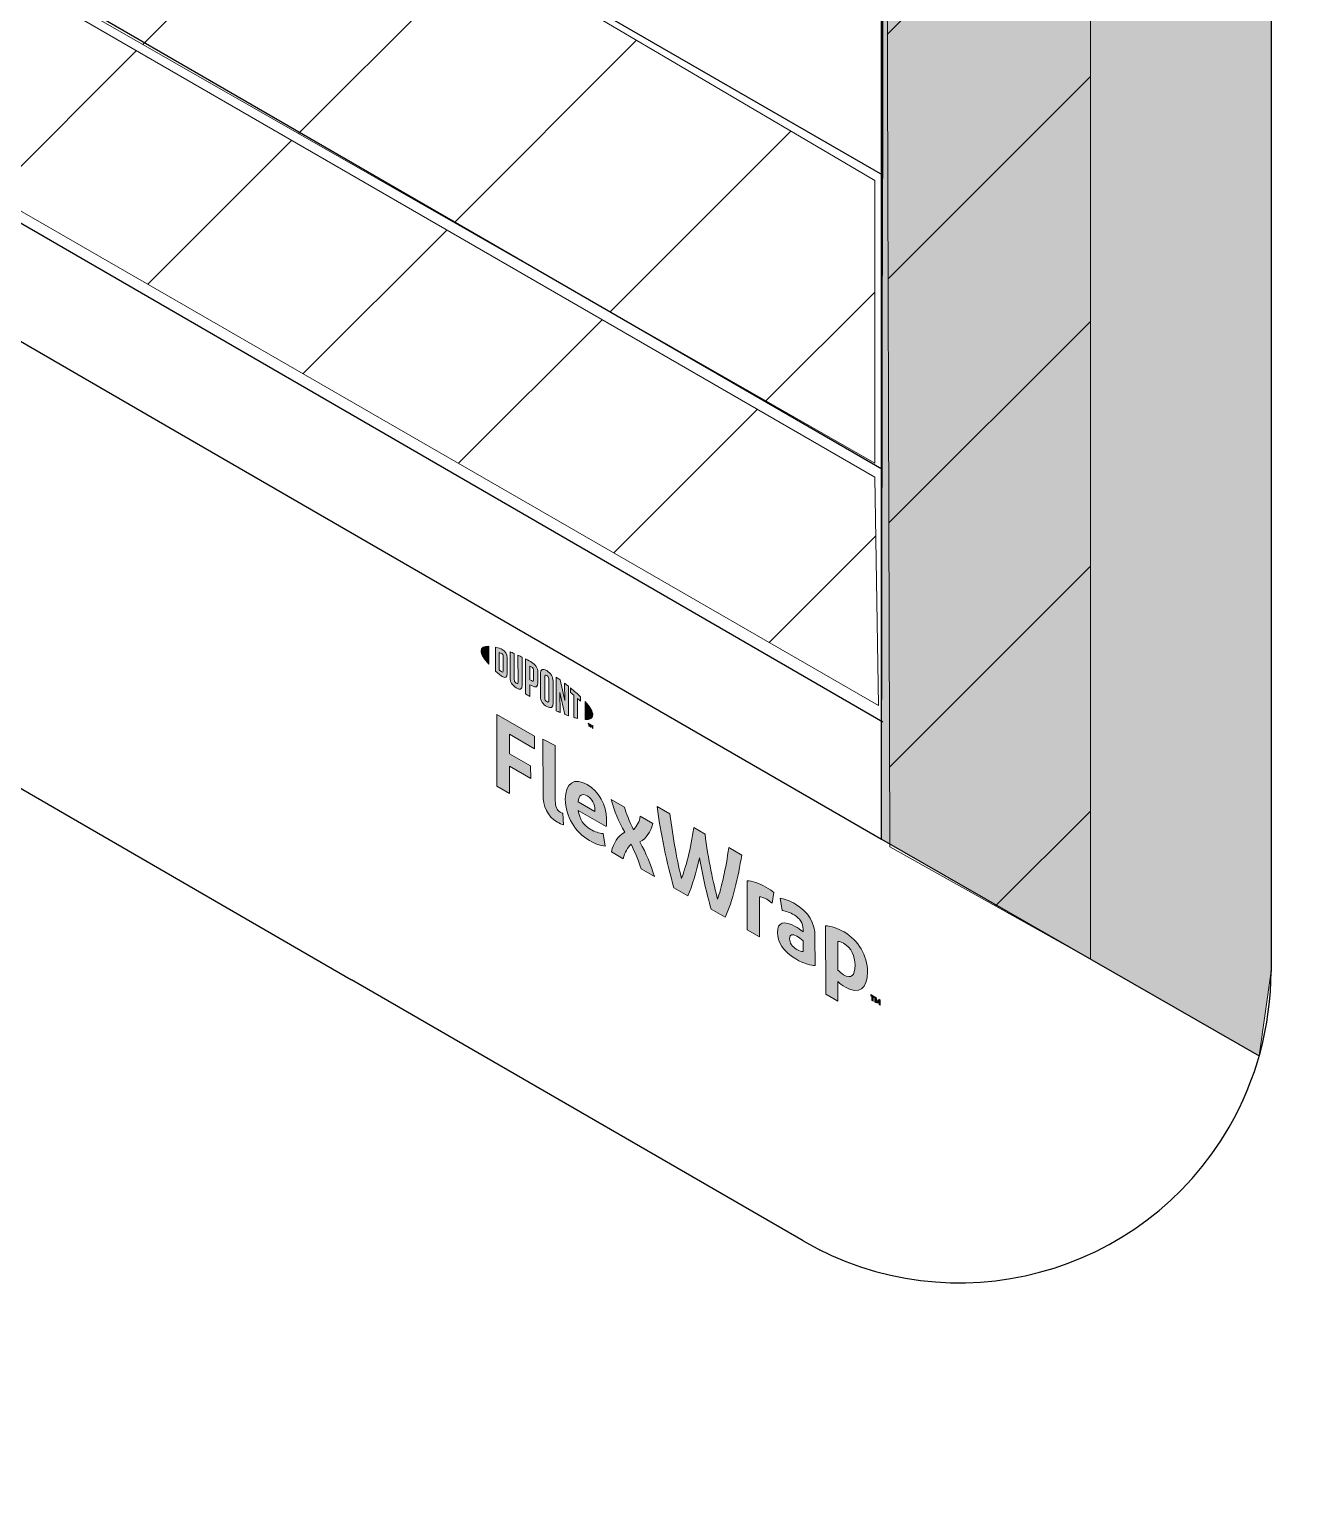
# Model space of a CAD drawing. Extents: x -1328 to 5679, y -4611 to 1603.
# Drawn here: x 510.1 to 583.6, y -1590.3 to -1504.8 of the extents above; entities that cross this region are included whole.
import ezdxf

# ---------------------------------------------------------------- set-up
doc = ezdxf.new("R2010")
doc.units = 0
doc.header["$MEASUREMENT"] = 0
for name, color, linetype, lineweight in [('.ATI-HATCH', 7, 'Continuous', 0), ('G-ANNO-TTLB', 7, 'Continuous', 0), ('Layer 12', 7, 'Continuous', 0), ('TYVEK', 7, 'Continuous', 0)]:
    doc.layers.add(name, color=color, linetype=linetype, lineweight=lineweight)
pattern_1 = [(45, (0, 0), (-7.071067, 7.07107), [])]

# ---------------------------------------------------------------- blocks, each defined once
blk = doc.blocks.new('Block_151')
at = {"layer": 'TYVEK', "true_color": 0x003b71, "transparency": 33554687}
h = blk.add_hatch(color=156, dxfattribs=at)
h.dxf.hatch_style = 2
edge = h.paths.add_edge_path()
edge.add_spline(control_points=[(537.122, -1548.497), (537.122, -1548.497), (537.112, -1544.356), (537.112, -1544.356), (537.112, -1544.356), (539.297, -1545.611), (539.297, -1545.611), (539.297, -1545.611), (539.299, -1546.332), (539.299, -1546.332), (539.299, -1546.332), (537.847, -1545.499), (537.847, -1545.499), (537.847, -1545.499), (537.85, -1546.623), (537.85, -1546.623), (537.85, -1546.623), (539.071, -1547.324), (539.071, -1547.324), (539.071, -1547.324), (539.072, -1548.045), (539.072, -1548.045), (539.072, -1548.045), (537.852, -1547.344), (537.852, -1547.344), (537.852, -1547.344), (537.855, -1548.918), (537.855, -1548.918), (537.855, -1548.918), (537.122, -1548.497), (537.122, -1548.497)], knot_values=[0, 0, 0, 0, 1, 1, 1, 2, 2, 2, 3, 3, 3, 4, 4, 4, 5, 5, 5, 6, 6, 6, 7, 7, 7, 8, 8, 8, 9, 9, 9, 10, 10, 10, 10], degree=3, periodic=0)
h = blk.add_hatch(color=156, dxfattribs=at)
h.dxf.hatch_style = 2
edge = h.paths.add_edge_path()
edge.add_spline(control_points=[(540.495, -1549.34), (540.495, -1549.66), (540.568, -1549.873), (540.773, -1549.99), (540.824, -1550.02), (540.876, -1550.043), (540.922, -1550.058), (540.922, -1550.058), (540.975, -1550.732), (540.975, -1550.732), (540.877, -1550.7), (540.718, -1550.632), (540.616, -1550.573), (540.026, -1550.235), (539.788, -1549.656), (539.787, -1548.946), (539.787, -1548.946), (539.779, -1545.787), (539.779, -1545.787), (539.779, -1545.787), (540.487, -1546.146), (540.487, -1546.146), (540.487, -1546.146), (540.495, -1549.34), (540.495, -1549.34)], knot_values=[0, 0, 0, 0, 1, 1, 1, 2, 2, 2, 3, 3, 3, 4, 4, 4, 5, 5, 5, 6, 6, 6, 7, 7, 7, 8, 8, 8, 8], degree=3, periodic=0)
h = blk.add_hatch(color=156, dxfattribs=at)
h.dxf.hatch_style = 2
edge = h.paths.add_edge_path()
edge.add_spline(control_points=[(541.806, -1549.39), (541.806, -1549.39), (542.781, -1549.95), (542.781, -1549.95), (542.781, -1549.95), (542.781, -1549.879), (542.781, -1549.879), (542.78, -1549.548), (542.626, -1549.217), (542.343, -1549.055), (542.046, -1548.884), (541.851, -1549.015), (541.806, -1549.39)], knot_values=[0, 0, 0, 0, 1, 1, 1, 2, 2, 2, 3, 3, 3, 4, 4, 4, 4], degree=3, periodic=0)
edge = h.paths.add_edge_path()
edge.add_spline(control_points=[(543.365, -1551.951), (543.139, -1551.94), (542.806, -1551.831), (542.468, -1551.637), (541.642, -1551.162), (541.076, -1550.235), (541.073, -1549.253), (541.071, -1548.313), (541.588, -1547.971), (542.342, -1548.404), (543.014, -1548.79), (543.456, -1549.593), (543.458, -1550.386), (543.459, -1550.564), (543.449, -1550.711), (543.439, -1550.824), (543.439, -1550.824), (541.818, -1549.893), (541.818, -1549.893), (541.886, -1550.405), (542.127, -1550.756), (542.538, -1550.992), (542.789, -1551.136), (543.03, -1551.209), (543.25, -1551.23), (543.25, -1551.23), (543.365, -1551.951), (543.365, -1551.951)], knot_values=[0, 0, 0, 0, 1, 1, 1, 2, 2, 2, 3, 3, 3, 4, 4, 4, 5, 5, 5, 6, 6, 6, 7, 7, 7, 8, 8, 8, 9, 9, 9, 9], degree=3, periodic=0)
h = blk.add_hatch(color=156, dxfattribs=at)
h.dxf.hatch_style = 2
edge = h.paths.add_edge_path()
edge.add_spline(control_points=[(544.505, -1551.152), (544.16, -1550.517), (543.888, -1549.953), (543.727, -1549.27), (543.727, -1549.27), (544.491, -1549.709), (544.491, -1549.709), (544.559, -1550.014), (544.786, -1550.545), (545.012, -1551.012), (545.201, -1550.796), (545.364, -1550.541), (545.4, -1550.23), (545.4, -1550.23), (546.118, -1550.643), (546.118, -1550.643), (545.986, -1551.181), (545.761, -1551.484), (545.378, -1551.718), (545.748, -1552.409), (546, -1552.968), (546.212, -1553.716), (546.212, -1553.716), (545.448, -1553.277), (545.448, -1553.277), (545.339, -1552.884), (545.082, -1552.293), (544.866, -1551.844), (544.671, -1552.057), (544.488, -1552.306), (544.417, -1552.685), (544.417, -1552.685), (543.729, -1552.29), (543.729, -1552.29), (543.856, -1551.749), (544.096, -1551.414), (544.505, -1551.152)], knot_values=[0, 0, 0, 0, 1, 1, 1, 2, 2, 2, 3, 3, 3, 4, 4, 4, 5, 5, 5, 6, 6, 6, 7, 7, 7, 8, 8, 8, 9, 9, 9, 10, 10, 10, 11, 11, 11, 12, 12, 12, 12], degree=3, periodic=0)
h = blk.add_hatch(color=156, dxfattribs=at)
h.dxf.hatch_style = 2
edge = h.paths.add_edge_path()
edge.add_spline(control_points=[(550.506, -1552.046), (550.506, -1552.046), (551.255, -1552.476), (551.255, -1552.476), (551.064, -1553.742), (550.729, -1555.175), (550.296, -1556.06), (550.296, -1556.06), (549.491, -1555.598), (549.491, -1555.598), (549.237, -1554.714), (549.009, -1553.715), (548.817, -1552.636), (548.625, -1553.494), (548.406, -1554.237), (548.152, -1554.829), (548.152, -1554.829), (547.346, -1554.367), (547.346, -1554.367), (546.933, -1552.995), (546.565, -1551.159), (546.372, -1549.672), (546.372, -1549.672), (547.115, -1550.099), (547.115, -1550.099), (547.277, -1551.439), (547.568, -1553.005), (547.78, -1553.818), (547.999, -1553.253), (548.34, -1552.09), (548.485, -1550.885), (548.485, -1550.885), (549.142, -1551.262), (549.142, -1551.262), (549.299, -1552.64), (549.636, -1554.192), (549.863, -1555.014), (550.067, -1554.44), (550.356, -1553.206), (550.506, -1552.046)], knot_values=[0, 0, 0, 0, 1, 1, 1, 2, 2, 2, 3, 3, 3, 4, 4, 4, 5, 5, 5, 6, 6, 6, 7, 7, 7, 8, 8, 8, 9, 9, 9, 10, 10, 10, 11, 11, 11, 12, 12, 12, 13, 13, 13, 13], degree=3, periodic=0)
h = blk.add_hatch(color=156, dxfattribs=at)
h.dxf.hatch_style = 2
edge = h.paths.add_edge_path()
edge.add_spline(control_points=[(552.648, -1554.321), (552.833, -1554.427), (553.007, -1554.551), (553.11, -1554.639), (553.11, -1554.639), (553.009, -1555.249), (553.009, -1555.249), (552.922, -1555.163), (552.814, -1555.09), (552.706, -1555.028), (552.517, -1554.919), (552.388, -1554.887), (552.281, -1554.884), (552.281, -1554.884), (552.286, -1557.203), (552.286, -1557.203), (552.286, -1557.203), (551.579, -1556.796), (551.579, -1556.796), (551.579, -1556.796), (551.572, -1553.963), (551.572, -1553.963), (551.848, -1553.962), (552.279, -1554.109), (552.648, -1554.321)], knot_values=[0, 0, 0, 0, 1, 1, 1, 2, 2, 2, 3, 3, 3, 4, 4, 4, 5, 5, 5, 6, 6, 6, 7, 7, 7, 8, 8, 8, 8], degree=3, periodic=0)
h = blk.add_hatch(color=156, dxfattribs=at)
h.dxf.hatch_style = 2
edge = h.paths.add_edge_path()
edge.add_spline(control_points=[(554.804, -1558.051), (554.804, -1558.051), (554.802, -1557.419), (554.802, -1557.419), (554.684, -1557.321), (554.561, -1557.233), (554.438, -1557.162), (554.202, -1557.027), (554.018, -1557.027), (554.018, -1557.305), (554.019, -1557.554), (554.173, -1557.772), (554.445, -1557.928), (554.599, -1558.017), (554.727, -1558.055), (554.804, -1558.051)], knot_values=[0, 0, 0, 0, 1, 1, 1, 2, 2, 2, 3, 3, 3, 4, 4, 4, 5, 5, 5, 5], degree=3, periodic=0)
edge = h.paths.add_edge_path()
edge.add_spline(control_points=[(554.375, -1558.473), (553.672, -1558.069), (553.317, -1557.47), (553.316, -1556.937), (553.314, -1556.351), (553.729, -1556.247), (554.344, -1556.594), (554.488, -1556.677), (554.673, -1556.807), (554.801, -1556.904), (554.801, -1556.904), (554.801, -1556.762), (554.801, -1556.762), (554.8, -1556.401), (554.62, -1556.127), (554.276, -1555.929), (554.051, -1555.8), (553.81, -1555.703), (553.599, -1555.682), (553.599, -1555.682), (553.47, -1554.97), (553.47, -1554.97), (553.69, -1554.99), (554.044, -1555.122), (554.357, -1555.302), (555.111, -1555.735), (555.486, -1556.411), (555.488, -1557.21), (555.488, -1557.21), (555.492, -1558.854), (555.492, -1558.854), (555.282, -1558.858), (554.888, -1558.767), (554.375, -1558.473)], knot_values=[0, 0, 0, 0, 1, 1, 1, 2, 2, 2, 3, 3, 3, 4, 4, 4, 5, 5, 5, 6, 6, 6, 7, 7, 7, 8, 8, 8, 9, 9, 9, 10, 10, 10, 11, 11, 11, 11], degree=3, periodic=0)
h = blk.add_hatch(color=156, dxfattribs=at)
h.dxf.hatch_style = 2
edge = h.paths.add_edge_path()
edge.add_spline(control_points=[(557.138, -1559.386), (557.59, -1559.645), (557.799, -1559.446), (557.798, -1558.837), (557.796, -1558.305), (557.601, -1557.838), (557.134, -1557.57), (557.006, -1557.496), (556.913, -1557.473), (556.806, -1557.458), (556.806, -1557.458), (556.81, -1559.114), (556.81, -1559.114), (556.907, -1559.218), (556.989, -1559.3), (557.138, -1559.386)], knot_values=[0, 0, 0, 0, 1, 1, 1, 2, 2, 2, 3, 3, 3, 4, 4, 4, 5, 5, 5, 5], degree=3, periodic=0)
edge = h.paths.add_edge_path()
edge.add_spline(control_points=[(557.242, -1560.107), (557.063, -1560.004), (556.94, -1559.91), (556.811, -1559.783), (556.811, -1559.783), (556.814, -1560.907), (556.814, -1560.907), (556.814, -1560.907), (556.111, -1560.503), (556.111, -1560.503), (556.111, -1560.503), (556.102, -1556.558), (556.102, -1556.558), (556.394, -1556.572), (556.804, -1556.707), (557.168, -1556.916), (558.009, -1557.399), (558.514, -1558.279), (558.516, -1559.226), (558.518, -1560.196), (558.043, -1560.567), (557.242, -1560.107)], knot_values=[0, 0, 0, 0, 1, 1, 1, 2, 2, 2, 3, 3, 3, 4, 4, 4, 5, 5, 5, 6, 6, 6, 7, 7, 7, 7], degree=3, periodic=0)
h = blk.add_hatch(color=156, dxfattribs=at)
h.dxf.hatch_style = 2
edge = h.paths.add_edge_path()
edge.add_spline(control_points=[(559.024, -1560.712), (559.05, -1560.8), (559.075, -1560.866), (559.106, -1560.937), (559.136, -1560.901), (559.158, -1560.861), (559.183, -1560.803), (559.183, -1560.803), (559.257, -1560.846), (559.257, -1560.846), (559.257, -1560.846), (559.257, -1561.152), (559.257, -1561.152), (559.257, -1561.152), (559.193, -1561.115), (559.193, -1561.115), (559.193, -1561.115), (559.193, -1560.974), (559.193, -1560.974), (559.193, -1560.974), (559.196, -1560.928), (559.196, -1560.928), (559.175, -1560.962), (559.151, -1560.996), (559.129, -1561.022), (559.129, -1561.022), (559.08, -1560.994), (559.08, -1560.994), (559.058, -1560.942), (559.033, -1560.878), (559.012, -1560.819), (559.012, -1560.819), (559.015, -1560.872), (559.015, -1560.872), (559.015, -1560.872), (559.015, -1561.013), (559.015, -1561.013), (559.015, -1561.013), (558.951, -1560.976), (558.951, -1560.976), (558.951, -1560.976), (558.95, -1560.67), (558.95, -1560.67), (558.95, -1560.67), (559.024, -1560.712), (559.024, -1560.712)], knot_values=[0, 0, 0, 0, 1, 1, 1, 2, 2, 2, 3, 3, 3, 4, 4, 4, 5, 5, 5, 6, 6, 6, 7, 7, 7, 8, 8, 8, 9, 9, 9, 10, 10, 10, 11, 11, 11, 12, 12, 12, 13, 13, 13, 14, 14, 14, 15, 15, 15, 15], degree=3, periodic=0)
edge = h.paths.add_edge_path()
edge.add_spline(control_points=[(558.778, -1560.639), (558.778, -1560.639), (558.707, -1560.598), (558.707, -1560.598), (558.707, -1560.598), (558.706, -1560.53), (558.706, -1560.53), (558.706, -1560.53), (558.921, -1560.653), (558.921, -1560.653), (558.921, -1560.653), (558.921, -1560.721), (558.921, -1560.721), (558.921, -1560.721), (558.849, -1560.68), (558.849, -1560.68), (558.849, -1560.68), (558.85, -1560.918), (558.85, -1560.918), (558.85, -1560.918), (558.779, -1560.877), (558.779, -1560.877), (558.779, -1560.877), (558.778, -1560.639), (558.778, -1560.639)], knot_values=[0, 0, 0, 0, 1, 1, 1, 2, 2, 2, 3, 3, 3, 4, 4, 4, 5, 5, 5, 6, 6, 6, 7, 7, 7, 8, 8, 8, 8], degree=3, periodic=0)
at = {"layer": 'TYVEK'}
for points, knots in [([(537.122, -1548.497), (537.122, -1548.497), (537.112, -1544.356), (537.112, -1544.356), (537.112, -1544.356), (539.297, -1545.611), (539.297, -1545.611), (539.297, -1545.611), (539.299, -1546.332), (539.299, -1546.332), (539.299, -1546.332), (537.847, -1545.499), (537.847, -1545.499), (537.847, -1545.499), (537.85, -1546.623), (537.85, -1546.623), (537.85, -1546.623), (539.071, -1547.324), (539.071, -1547.324), (539.071, -1547.324), (539.072, -1548.045), (539.072, -1548.045), (539.072, -1548.045), (537.852, -1547.344), (537.852, -1547.344), (537.852, -1547.344), (537.855, -1548.918), (537.855, -1548.918), (537.855, -1548.918), (537.122, -1548.497), (537.122, -1548.497)], [0, 0, 0, 0, 1, 1, 1, 2, 2, 2, 3, 3, 3, 4, 4, 4, 5, 5, 5, 6, 6, 6, 7, 7, 7, 8, 8, 8, 9, 9, 9, 10, 10, 10, 10]), ([(540.495, -1549.34), (540.495, -1549.66), (540.568, -1549.873), (540.773, -1549.99), (540.824, -1550.02), (540.876, -1550.043), (540.922, -1550.058), (540.922, -1550.058), (540.975, -1550.732), (540.975, -1550.732), (540.877, -1550.7), (540.718, -1550.632), (540.616, -1550.573), (540.026, -1550.235), (539.788, -1549.656), (539.787, -1548.946), (539.787, -1548.946), (539.779, -1545.787), (539.779, -1545.787), (539.779, -1545.787), (540.487, -1546.146), (540.487, -1546.146), (540.487, -1546.146), (540.495, -1549.34), (540.495, -1549.34)], [0, 0, 0, 0, 1, 1, 1, 2, 2, 2, 3, 3, 3, 4, 4, 4, 5, 5, 5, 6, 6, 6, 7, 7, 7, 8, 8, 8, 8]), ([(543.365, -1551.951), (543.139, -1551.94), (542.806, -1551.831), (542.468, -1551.637), (541.642, -1551.162), (541.076, -1550.235), (541.073, -1549.253), (541.071, -1548.313), (541.588, -1547.971), (542.342, -1548.404), (543.014, -1548.79), (543.456, -1549.593), (543.458, -1550.386), (543.459, -1550.564), (543.449, -1550.711), (543.439, -1550.824), (543.439, -1550.824), (541.818, -1549.893), (541.818, -1549.893), (541.886, -1550.405), (542.127, -1550.756), (542.538, -1550.992), (542.789, -1551.136), (543.03, -1551.209), (543.25, -1551.23), (543.25, -1551.23), (543.365, -1551.951), (543.365, -1551.951)], [0, 0, 0, 0, 1, 1, 1, 2, 2, 2, 3, 3, 3, 4, 4, 4, 5, 5, 5, 6, 6, 6, 7, 7, 7, 8, 8, 8, 9, 9, 9, 9]), ([(541.806, -1549.39), (541.806, -1549.39), (542.781, -1549.95), (542.781, -1549.95), (542.781, -1549.95), (542.781, -1549.879), (542.781, -1549.879), (542.78, -1549.548), (542.626, -1549.217), (542.343, -1549.055), (542.046, -1548.884), (541.851, -1549.015), (541.806, -1549.39)], [0, 0, 0, 0, 1, 1, 1, 2, 2, 2, 3, 3, 3, 4, 4, 4, 4]), ([(544.505, -1551.152), (544.16, -1550.517), (543.888, -1549.953), (543.727, -1549.27), (543.727, -1549.27), (544.491, -1549.709), (544.491, -1549.709), (544.559, -1550.014), (544.786, -1550.545), (545.012, -1551.012), (545.201, -1550.796), (545.364, -1550.541), (545.4, -1550.23), (545.4, -1550.23), (546.118, -1550.643), (546.118, -1550.643), (545.986, -1551.181), (545.761, -1551.484), (545.378, -1551.718), (545.748, -1552.409), (546, -1552.968), (546.212, -1553.716), (546.212, -1553.716), (545.448, -1553.277), (545.448, -1553.277), (545.339, -1552.884), (545.082, -1552.293), (544.866, -1551.844), (544.671, -1552.057), (544.488, -1552.306), (544.417, -1552.685), (544.417, -1552.685), (543.729, -1552.29), (543.729, -1552.29), (543.856, -1551.749), (544.096, -1551.414), (544.505, -1551.152)], [0, 0, 0, 0, 1, 1, 1, 2, 2, 2, 3, 3, 3, 4, 4, 4, 5, 5, 5, 6, 6, 6, 7, 7, 7, 8, 8, 8, 9, 9, 9, 10, 10, 10, 11, 11, 11, 12, 12, 12, 12]), ([(550.506, -1552.046), (550.506, -1552.046), (551.255, -1552.476), (551.255, -1552.476), (551.064, -1553.742), (550.729, -1555.175), (550.296, -1556.06), (550.296, -1556.06), (549.491, -1555.598), (549.491, -1555.598), (549.237, -1554.714), (549.009, -1553.715), (548.817, -1552.636), (548.625, -1553.494), (548.406, -1554.237), (548.152, -1554.829), (548.152, -1554.829), (547.346, -1554.367), (547.346, -1554.367), (546.933, -1552.995), (546.565, -1551.159), (546.372, -1549.672), (546.372, -1549.672), (547.115, -1550.099), (547.115, -1550.099), (547.277, -1551.439), (547.568, -1553.005), (547.78, -1553.818), (547.999, -1553.253), (548.34, -1552.09), (548.485, -1550.885), (548.485, -1550.885), (549.142, -1551.262), (549.142, -1551.262), (549.299, -1552.64), (549.636, -1554.192), (549.863, -1555.014), (550.067, -1554.44), (550.356, -1553.206), (550.506, -1552.046)], [0, 0, 0, 0, 1, 1, 1, 2, 2, 2, 3, 3, 3, 4, 4, 4, 5, 5, 5, 6, 6, 6, 7, 7, 7, 8, 8, 8, 9, 9, 9, 10, 10, 10, 11, 11, 11, 12, 12, 12, 13, 13, 13, 13]), ([(552.648, -1554.321), (552.833, -1554.427), (553.007, -1554.551), (553.11, -1554.639), (553.11, -1554.639), (553.009, -1555.249), (553.009, -1555.249), (552.922, -1555.163), (552.814, -1555.09), (552.706, -1555.028), (552.517, -1554.919), (552.388, -1554.887), (552.281, -1554.884), (552.281, -1554.884), (552.286, -1557.203), (552.286, -1557.203), (552.286, -1557.203), (551.579, -1556.796), (551.579, -1556.796), (551.579, -1556.796), (551.572, -1553.963), (551.572, -1553.963), (551.848, -1553.962), (552.279, -1554.109), (552.648, -1554.321)], [0, 0, 0, 0, 1, 1, 1, 2, 2, 2, 3, 3, 3, 4, 4, 4, 5, 5, 5, 6, 6, 6, 7, 7, 7, 8, 8, 8, 8]), ([(554.375, -1558.473), (553.672, -1558.069), (553.317, -1557.47), (553.316, -1556.937), (553.314, -1556.351), (553.729, -1556.247), (554.344, -1556.594), (554.488, -1556.677), (554.673, -1556.807), (554.801, -1556.904), (554.801, -1556.904), (554.801, -1556.762), (554.801, -1556.762), (554.8, -1556.401), (554.62, -1556.127), (554.276, -1555.929), (554.051, -1555.8), (553.81, -1555.703), (553.599, -1555.682), (553.599, -1555.682), (553.47, -1554.97), (553.47, -1554.97), (553.69, -1554.99), (554.044, -1555.122), (554.357, -1555.302), (555.111, -1555.735), (555.486, -1556.411), (555.488, -1557.21), (555.488, -1557.21), (555.492, -1558.854), (555.492, -1558.854), (555.282, -1558.858), (554.888, -1558.767), (554.375, -1558.473)], [0, 0, 0, 0, 1, 1, 1, 2, 2, 2, 3, 3, 3, 4, 4, 4, 5, 5, 5, 6, 6, 6, 7, 7, 7, 8, 8, 8, 9, 9, 9, 10, 10, 10, 11, 11, 11, 11]), ([(554.804, -1558.051), (554.804, -1558.051), (554.802, -1557.419), (554.802, -1557.419), (554.684, -1557.321), (554.561, -1557.233), (554.438, -1557.162), (554.202, -1557.027), (554.018, -1557.027), (554.018, -1557.305), (554.019, -1557.554), (554.173, -1557.772), (554.445, -1557.928), (554.599, -1558.017), (554.727, -1558.055), (554.804, -1558.051)], [0, 0, 0, 0, 1, 1, 1, 2, 2, 2, 3, 3, 3, 4, 4, 4, 5, 5, 5, 5]), ([(557.242, -1560.107), (557.063, -1560.004), (556.94, -1559.91), (556.811, -1559.783), (556.811, -1559.783), (556.814, -1560.907), (556.814, -1560.907), (556.814, -1560.907), (556.111, -1560.503), (556.111, -1560.503), (556.111, -1560.503), (556.102, -1556.558), (556.102, -1556.558), (556.394, -1556.572), (556.804, -1556.707), (557.168, -1556.916), (558.009, -1557.399), (558.514, -1558.279), (558.516, -1559.226), (558.518, -1560.196), (558.043, -1560.567), (557.242, -1560.107)], [0, 0, 0, 0, 1, 1, 1, 2, 2, 2, 3, 3, 3, 4, 4, 4, 5, 5, 5, 6, 6, 6, 7, 7, 7, 7]), ([(557.138, -1559.386), (557.59, -1559.645), (557.799, -1559.446), (557.798, -1558.837), (557.796, -1558.305), (557.601, -1557.838), (557.134, -1557.57), (557.006, -1557.496), (556.913, -1557.473), (556.806, -1557.458), (556.806, -1557.458), (556.81, -1559.114), (556.81, -1559.114), (556.907, -1559.218), (556.989, -1559.3), (557.138, -1559.386)], [0, 0, 0, 0, 1, 1, 1, 2, 2, 2, 3, 3, 3, 4, 4, 4, 5, 5, 5, 5]), ([(558.778, -1560.639), (558.778, -1560.639), (558.707, -1560.598), (558.707, -1560.598), (558.707, -1560.598), (558.706, -1560.53), (558.706, -1560.53), (558.706, -1560.53), (558.921, -1560.653), (558.921, -1560.653), (558.921, -1560.653), (558.921, -1560.721), (558.921, -1560.721), (558.921, -1560.721), (558.849, -1560.68), (558.849, -1560.68), (558.849, -1560.68), (558.85, -1560.918), (558.85, -1560.918), (558.85, -1560.918), (558.779, -1560.877), (558.779, -1560.877), (558.779, -1560.877), (558.778, -1560.639), (558.778, -1560.639)], [0, 0, 0, 0, 1, 1, 1, 2, 2, 2, 3, 3, 3, 4, 4, 4, 5, 5, 5, 6, 6, 6, 7, 7, 7, 8, 8, 8, 8]), ([(559.024, -1560.712), (559.05, -1560.8), (559.075, -1560.866), (559.106, -1560.937), (559.136, -1560.901), (559.158, -1560.861), (559.183, -1560.803), (559.183, -1560.803), (559.257, -1560.846), (559.257, -1560.846), (559.257, -1560.846), (559.257, -1561.152), (559.257, -1561.152), (559.257, -1561.152), (559.193, -1561.115), (559.193, -1561.115), (559.193, -1561.115), (559.193, -1560.974), (559.193, -1560.974), (559.193, -1560.974), (559.196, -1560.928), (559.196, -1560.928), (559.175, -1560.962), (559.151, -1560.996), (559.129, -1561.022), (559.129, -1561.022), (559.08, -1560.994), (559.08, -1560.994), (559.058, -1560.942), (559.033, -1560.878), (559.012, -1560.819), (559.012, -1560.819), (559.015, -1560.872), (559.015, -1560.872), (559.015, -1560.872), (559.015, -1561.013), (559.015, -1561.013), (559.015, -1561.013), (558.951, -1560.976), (558.951, -1560.976), (558.951, -1560.976), (558.95, -1560.67), (558.95, -1560.67), (558.95, -1560.67), (559.024, -1560.712), (559.024, -1560.712)], [0, 0, 0, 0, 1, 1, 1, 2, 2, 2, 3, 3, 3, 4, 4, 4, 5, 5, 5, 6, 6, 6, 7, 7, 7, 8, 8, 8, 9, 9, 9, 10, 10, 10, 11, 11, 11, 12, 12, 12, 13, 13, 13, 14, 14, 14, 15, 15, 15, 15])]:
    blk.add_open_spline(points, degree=3, knots=knots, dxfattribs=at)
blk = doc.blocks.new('Block_152')
at = {"layer": 'TYVEK', "true_color": 0x003b71, "transparency": 33554687}
h = blk.add_hatch(color=156, dxfattribs=at)
h.dxf.hatch_style = 2
edge = h.paths.add_edge_path()
edge.add_spline(control_points=[(536.209, -1540.677), (536.21, -1540.868), (536.37, -1541.138), (536.65, -1541.452), (536.65, -1541.452), (536.648, -1540.412), (536.648, -1540.412), (536.369, -1540.404), (536.209, -1540.489), (536.209, -1540.677)], knot_values=[0, 0, 0, 0, 1, 1, 1, 2, 2, 2, 3, 3, 3, 3], degree=3, periodic=0)
h = blk.add_hatch(color=156, dxfattribs=at)
h.dxf.hatch_style = 2
edge = h.paths.add_edge_path()
edge.add_spline(control_points=[(537.491, -1541.837), (537.491, -1541.917), (537.449, -1541.92), (537.4, -1541.891), (537.361, -1541.869), (537.301, -1541.819), (537.253, -1541.775), (537.253, -1541.775), (537.25, -1540.781), (537.25, -1540.781), (537.299, -1540.795), (537.358, -1540.813), (537.397, -1540.835), (537.447, -1540.863), (537.488, -1540.914), (537.488, -1540.993), (537.488, -1540.993), (537.491, -1541.837), (537.491, -1541.837)], knot_values=[0, 0, 0, 0, 1, 1, 1, 2, 2, 2, 3, 3, 3, 4, 4, 4, 5, 5, 5, 6, 6, 6, 6], degree=3, periodic=0)
edge = h.paths.add_edge_path()
edge.add_spline(control_points=[(537.429, -1540.594), (537.351, -1540.549), (537.238, -1540.511), (537.035, -1540.466), (537.035, -1540.466), (537.038, -1541.844), (537.038, -1541.844), (537.217, -1542.01), (537.355, -1542.125), (537.433, -1542.17), (537.613, -1542.273), (537.714, -1542.204), (537.713, -1542.001), (537.713, -1542.001), (537.711, -1541.086), (537.711, -1541.086), (537.711, -1540.882), (537.609, -1540.697), (537.429, -1540.594)], knot_values=[0, 0, 0, 0, 1, 1, 1, 2, 2, 2, 3, 3, 3, 4, 4, 4, 5, 5, 5, 6, 6, 6, 6], degree=3, periodic=0)
h = blk.add_hatch(color=156, dxfattribs=at)
h.dxf.hatch_style = 2
edge = h.paths.add_edge_path()
edge.add_spline(control_points=[(538.341, -1542.487), (538.341, -1542.567), (538.318, -1542.604), (538.231, -1542.542), (538.147, -1542.481), (538.124, -1542.427), (538.123, -1542.333), (538.123, -1542.333), (538.12, -1540.833), (538.12, -1540.833), (538.063, -1540.808), (537.938, -1540.756), (537.884, -1540.734), (537.884, -1540.734), (537.888, -1542.25), (537.888, -1542.25), (537.888, -1542.493), (537.991, -1542.645), (538.232, -1542.816), (538.453, -1542.972), (538.588, -1542.921), (538.587, -1542.652), (538.587, -1542.652), (538.583, -1541.05), (538.583, -1541.05), (538.537, -1541.026), (538.386, -1540.954), (538.337, -1540.932), (538.337, -1540.932), (538.341, -1542.487), (538.341, -1542.487)], knot_values=[0, 0, 0, 0, 1, 1, 1, 2, 2, 2, 3, 3, 3, 4, 4, 4, 5, 5, 5, 6, 6, 6, 7, 7, 7, 8, 8, 8, 9, 9, 9, 10, 10, 10, 10], degree=3, periodic=0)
h = blk.add_hatch(color=156, dxfattribs=at)
h.dxf.hatch_style = 2
edge = h.paths.add_edge_path()
edge.add_spline(control_points=[(539.236, -1542.343), (539.236, -1542.43), (539.21, -1542.458), (539.11, -1542.401), (539.11, -1542.401), (539.024, -1542.352), (539.024, -1542.352), (539.024, -1542.352), (539.022, -1541.556), (539.022, -1541.556), (539.06, -1541.575), (539.081, -1541.587), (539.104, -1541.6), (539.212, -1541.662), (539.234, -1541.722), (539.235, -1541.811), (539.235, -1541.811), (539.236, -1542.343), (539.236, -1542.343)], knot_values=[0, 0, 0, 0, 1, 1, 1, 2, 2, 2, 3, 3, 3, 4, 4, 4, 5, 5, 5, 6, 6, 6, 6], degree=3, periodic=0)
edge = h.paths.add_edge_path()
edge.add_spline(control_points=[(539.117, -1541.326), (539.075, -1541.302), (538.919, -1541.219), (538.775, -1541.146), (538.775, -1541.146), (538.78, -1543.164), (538.78, -1543.164), (538.829, -1543.195), (538.957, -1543.276), (539.026, -1543.318), (539.026, -1543.318), (539.024, -1542.633), (539.024, -1542.633), (539.024, -1542.633), (539.121, -1542.688), (539.121, -1542.688), (539.378, -1542.835), (539.485, -1542.763), (539.484, -1542.507), (539.484, -1542.507), (539.483, -1541.912), (539.483, -1541.912), (539.482, -1541.661), (539.362, -1541.467), (539.117, -1541.326)], knot_values=[0, 0, 0, 0, 1, 1, 1, 2, 2, 2, 3, 3, 3, 4, 4, 4, 5, 5, 5, 6, 6, 6, 7, 7, 7, 8, 8, 8, 8], degree=3, periodic=0)
h = blk.add_hatch(color=156, dxfattribs=at)
h.dxf.hatch_style = 2
edge = h.paths.add_edge_path()
edge.add_spline(control_points=[(540.116, -1543.552), (540.116, -1543.632), (540.093, -1543.66), (540.006, -1543.613), (539.917, -1543.564), (539.892, -1543.506), (539.892, -1543.423), (539.892, -1543.423), (539.889, -1542.165), (539.889, -1542.165), (539.889, -1542.082), (539.913, -1542.051), (540.002, -1542.105), (540.09, -1542.158), (540.113, -1542.214), (540.113, -1542.294), (540.113, -1542.294), (540.116, -1543.552), (540.116, -1543.552)], knot_values=[0, 0, 0, 0, 1, 1, 1, 2, 2, 2, 3, 3, 3, 4, 4, 4, 5, 5, 5, 6, 6, 6, 6], degree=3, periodic=0)
edge = h.paths.add_edge_path()
edge.add_spline(control_points=[(540.002, -1541.823), (539.774, -1541.679), (539.638, -1541.718), (539.639, -1541.983), (539.639, -1541.983), (539.642, -1543.304), (539.642, -1543.304), (539.643, -1543.584), (539.766, -1543.77), (540.007, -1543.896), (540.242, -1544.02), (540.365, -1543.987), (540.364, -1543.689), (540.364, -1543.689), (540.361, -1542.428), (540.361, -1542.428), (540.361, -1542.144), (540.249, -1541.979), (540.002, -1541.823)], knot_values=[0, 0, 0, 0, 1, 1, 1, 2, 2, 2, 3, 3, 3, 4, 4, 4, 5, 5, 5, 6, 6, 6, 6], degree=3, periodic=0)
h = blk.add_hatch(color=156, dxfattribs=at)
h.dxf.hatch_style = 2
edge = h.paths.add_edge_path()
edge.add_spline(control_points=[(541.046, -1543.545), (541.046, -1543.545), (540.77, -1542.362), (540.77, -1542.362), (540.696, -1542.308), (540.606, -1542.245), (540.537, -1542.198), (540.537, -1542.198), (540.542, -1544.135), (540.542, -1544.135), (540.591, -1544.158), (540.714, -1544.213), (540.778, -1544.24), (540.778, -1544.24), (540.756, -1543.087), (540.756, -1543.087), (540.756, -1543.087), (541.048, -1544.35), (541.048, -1544.35), (541.109, -1544.374), (541.199, -1544.407), (541.257, -1544.428), (541.257, -1544.428), (541.253, -1542.726), (541.253, -1542.726), (541.192, -1542.677), (541.08, -1542.591), (541.026, -1542.551), (541.026, -1542.551), (541.046, -1543.545), (541.046, -1543.545)], knot_values=[0, 0, 0, 0, 1, 1, 1, 2, 2, 2, 3, 3, 3, 4, 4, 4, 5, 5, 5, 6, 6, 6, 7, 7, 7, 8, 8, 8, 9, 9, 9, 10, 10, 10, 10], degree=3, periodic=0)
h = blk.add_hatch(color=156, dxfattribs=at)
h.dxf.hatch_style = 2
edge = h.paths.add_edge_path()
edge.add_spline(control_points=[(541.376, -1543.094), (541.437, -1543.141), (541.497, -1543.19), (541.555, -1543.238), (541.555, -1543.238), (541.558, -1544.526), (541.558, -1544.526), (541.612, -1544.542), (541.712, -1544.57), (541.778, -1544.585), (541.778, -1544.585), (541.775, -1543.425), (541.775, -1543.425), (541.839, -1543.481), (541.9, -1543.535), (541.955, -1543.585), (541.955, -1543.585), (541.954, -1543.336), (541.954, -1543.336), (541.78, -1543.167), (541.593, -1543.002), (541.375, -1542.825), (541.375, -1542.825), (541.376, -1543.094), (541.376, -1543.094)], knot_values=[0, 0, 0, 0, 1, 1, 1, 2, 2, 2, 3, 3, 3, 4, 4, 4, 5, 5, 5, 6, 6, 6, 7, 7, 7, 8, 8, 8, 8], degree=3, periodic=0)
h = blk.add_hatch(color=156, dxfattribs=at)
h.dxf.hatch_style = 2
edge = h.paths.add_edge_path()
edge.add_spline(control_points=[(542.66, -1544.381), (542.661, -1544.572), (542.501, -1544.658), (542.221, -1544.65), (542.221, -1544.65), (542.219, -1543.61), (542.219, -1543.61), (542.499, -1543.923), (542.66, -1544.192), (542.66, -1544.381)], knot_values=[0, 0, 0, 0, 1, 1, 1, 2, 2, 2, 3, 3, 3, 3], degree=3, periodic=0)
h = blk.add_hatch(color=156, dxfattribs=at)
h.dxf.hatch_style = 2
edge = h.paths.add_edge_path()
edge.add_spline(control_points=[(542.531, -1544.932), (542.531, -1544.932), (542.558, -1544.947), (542.558, -1544.947), (542.558, -1544.947), (542.597, -1545.041), (542.597, -1545.041), (542.597, -1545.041), (542.636, -1544.992), (542.636, -1544.992), (542.636, -1544.992), (542.662, -1545.007), (542.662, -1545.007), (542.662, -1545.007), (542.662, -1545.157), (542.662, -1545.157), (542.662, -1545.157), (542.638, -1545.143), (542.638, -1545.143), (542.638, -1545.143), (542.638, -1545.036), (542.638, -1545.036), (542.638, -1545.036), (542.598, -1545.085), (542.598, -1545.085), (542.598, -1545.085), (542.595, -1545.084), (542.595, -1545.084), (542.595, -1545.084), (542.555, -1544.989), (542.555, -1544.989), (542.555, -1544.989), (542.555, -1545.096), (542.555, -1545.096), (542.555, -1545.096), (542.531, -1545.082), (542.531, -1545.082), (542.531, -1545.082), (542.531, -1544.932), (542.531, -1544.932)], knot_values=[0, 0, 0, 0, 1, 1, 1, 2, 2, 2, 3, 3, 3, 4, 4, 4, 5, 5, 5, 6, 6, 6, 7, 7, 7, 8, 8, 8, 9, 9, 9, 10, 10, 10, 11, 11, 11, 12, 12, 12, 13, 13, 13, 13], degree=3, periodic=0)
edge = h.paths.add_edge_path()
edge.add_spline(control_points=[(542.438, -1544.905), (542.438, -1544.905), (542.398, -1544.882), (542.398, -1544.882), (542.398, -1544.882), (542.398, -1544.856), (542.398, -1544.856), (542.398, -1544.856), (542.503, -1544.916), (542.503, -1544.916), (542.503, -1544.916), (542.503, -1544.942), (542.503, -1544.942), (542.503, -1544.942), (542.463, -1544.919), (542.463, -1544.919), (542.463, -1544.919), (542.463, -1545.043), (542.463, -1545.043), (542.463, -1545.043), (542.439, -1545.028), (542.439, -1545.028), (542.439, -1545.028), (542.438, -1544.905), (542.438, -1544.905)], knot_values=[0, 0, 0, 0, 1, 1, 1, 2, 2, 2, 3, 3, 3, 4, 4, 4, 5, 5, 5, 6, 6, 6, 7, 7, 7, 8, 8, 8, 8], degree=3, periodic=0)
at = {"layer": 'TYVEK'}
for points, knots in [([(536.209, -1540.677), (536.21, -1540.868), (536.37, -1541.138), (536.65, -1541.452), (536.65, -1541.452), (536.648, -1540.412), (536.648, -1540.412), (536.369, -1540.404), (536.209, -1540.489), (536.209, -1540.677)], [0, 0, 0, 0, 1, 1, 1, 2, 2, 2, 3, 3, 3, 3]), ([(537.429, -1540.594), (537.351, -1540.549), (537.238, -1540.511), (537.035, -1540.466), (537.035, -1540.466), (537.038, -1541.844), (537.038, -1541.844), (537.217, -1542.01), (537.355, -1542.125), (537.433, -1542.17), (537.613, -1542.273), (537.714, -1542.204), (537.713, -1542.001), (537.713, -1542.001), (537.711, -1541.086), (537.711, -1541.086), (537.711, -1540.882), (537.609, -1540.697), (537.429, -1540.594)], [0, 0, 0, 0, 1, 1, 1, 2, 2, 2, 3, 3, 3, 4, 4, 4, 5, 5, 5, 6, 6, 6, 6]), ([(537.491, -1541.837), (537.491, -1541.917), (537.449, -1541.92), (537.4, -1541.891), (537.361, -1541.869), (537.301, -1541.819), (537.253, -1541.775), (537.253, -1541.775), (537.25, -1540.781), (537.25, -1540.781), (537.299, -1540.795), (537.358, -1540.813), (537.397, -1540.835), (537.447, -1540.863), (537.488, -1540.914), (537.488, -1540.993), (537.488, -1540.993), (537.491, -1541.837), (537.491, -1541.837)], [0, 0, 0, 0, 1, 1, 1, 2, 2, 2, 3, 3, 3, 4, 4, 4, 5, 5, 5, 6, 6, 6, 6]), ([(538.341, -1542.487), (538.341, -1542.567), (538.318, -1542.604), (538.231, -1542.542), (538.147, -1542.481), (538.124, -1542.427), (538.123, -1542.333), (538.123, -1542.333), (538.12, -1540.833), (538.12, -1540.833), (538.063, -1540.808), (537.938, -1540.756), (537.884, -1540.734), (537.884, -1540.734), (537.888, -1542.25), (537.888, -1542.25), (537.888, -1542.493), (537.991, -1542.645), (538.232, -1542.816), (538.453, -1542.972), (538.588, -1542.921), (538.587, -1542.652), (538.587, -1542.652), (538.583, -1541.05), (538.583, -1541.05), (538.537, -1541.026), (538.386, -1540.954), (538.337, -1540.932), (538.337, -1540.932), (538.341, -1542.487), (538.341, -1542.487)], [0, 0, 0, 0, 1, 1, 1, 2, 2, 2, 3, 3, 3, 4, 4, 4, 5, 5, 5, 6, 6, 6, 7, 7, 7, 8, 8, 8, 9, 9, 9, 10, 10, 10, 10]), ([(539.117, -1541.326), (539.075, -1541.302), (538.919, -1541.219), (538.775, -1541.146), (538.775, -1541.146), (538.78, -1543.164), (538.78, -1543.164), (538.829, -1543.195), (538.957, -1543.276), (539.026, -1543.318), (539.026, -1543.318), (539.024, -1542.633), (539.024, -1542.633), (539.024, -1542.633), (539.121, -1542.688), (539.121, -1542.688), (539.378, -1542.835), (539.485, -1542.763), (539.484, -1542.507), (539.484, -1542.507), (539.483, -1541.912), (539.483, -1541.912), (539.482, -1541.661), (539.362, -1541.467), (539.117, -1541.326)], [0, 0, 0, 0, 1, 1, 1, 2, 2, 2, 3, 3, 3, 4, 4, 4, 5, 5, 5, 6, 6, 6, 7, 7, 7, 8, 8, 8, 8]), ([(539.236, -1542.343), (539.236, -1542.43), (539.21, -1542.458), (539.11, -1542.401), (539.11, -1542.401), (539.024, -1542.352), (539.024, -1542.352), (539.024, -1542.352), (539.022, -1541.556), (539.022, -1541.556), (539.06, -1541.575), (539.081, -1541.587), (539.104, -1541.6), (539.212, -1541.662), (539.234, -1541.722), (539.235, -1541.811), (539.235, -1541.811), (539.236, -1542.343), (539.236, -1542.343)], [0, 0, 0, 0, 1, 1, 1, 2, 2, 2, 3, 3, 3, 4, 4, 4, 5, 5, 5, 6, 6, 6, 6]), ([(540.002, -1541.823), (539.774, -1541.679), (539.638, -1541.718), (539.639, -1541.983), (539.639, -1541.983), (539.642, -1543.304), (539.642, -1543.304), (539.643, -1543.584), (539.766, -1543.77), (540.007, -1543.896), (540.242, -1544.02), (540.365, -1543.987), (540.364, -1543.689), (540.364, -1543.689), (540.361, -1542.428), (540.361, -1542.428), (540.361, -1542.144), (540.249, -1541.979), (540.002, -1541.823)], [0, 0, 0, 0, 1, 1, 1, 2, 2, 2, 3, 3, 3, 4, 4, 4, 5, 5, 5, 6, 6, 6, 6]), ([(540.116, -1543.552), (540.116, -1543.632), (540.093, -1543.66), (540.006, -1543.613), (539.917, -1543.564), (539.892, -1543.506), (539.892, -1543.423), (539.892, -1543.423), (539.889, -1542.165), (539.889, -1542.165), (539.889, -1542.082), (539.913, -1542.051), (540.002, -1542.105), (540.09, -1542.158), (540.113, -1542.214), (540.113, -1542.294), (540.113, -1542.294), (540.116, -1543.552), (540.116, -1543.552)], [0, 0, 0, 0, 1, 1, 1, 2, 2, 2, 3, 3, 3, 4, 4, 4, 5, 5, 5, 6, 6, 6, 6]), ([(541.046, -1543.545), (541.046, -1543.545), (540.77, -1542.362), (540.77, -1542.362), (540.696, -1542.308), (540.606, -1542.245), (540.537, -1542.198), (540.537, -1542.198), (540.542, -1544.135), (540.542, -1544.135), (540.591, -1544.158), (540.714, -1544.213), (540.778, -1544.24), (540.778, -1544.24), (540.756, -1543.087), (540.756, -1543.087), (540.756, -1543.087), (541.048, -1544.35), (541.048, -1544.35), (541.109, -1544.374), (541.199, -1544.407), (541.257, -1544.428), (541.257, -1544.428), (541.253, -1542.726), (541.253, -1542.726), (541.192, -1542.677), (541.08, -1542.591), (541.026, -1542.551), (541.026, -1542.551), (541.046, -1543.545), (541.046, -1543.545)], [0, 0, 0, 0, 1, 1, 1, 2, 2, 2, 3, 3, 3, 4, 4, 4, 5, 5, 5, 6, 6, 6, 7, 7, 7, 8, 8, 8, 9, 9, 9, 10, 10, 10, 10]), ([(541.376, -1543.094), (541.437, -1543.141), (541.497, -1543.19), (541.555, -1543.238), (541.555, -1543.238), (541.558, -1544.526), (541.558, -1544.526), (541.612, -1544.542), (541.712, -1544.57), (541.778, -1544.585), (541.778, -1544.585), (541.775, -1543.425), (541.775, -1543.425), (541.839, -1543.481), (541.9, -1543.535), (541.955, -1543.585), (541.955, -1543.585), (541.954, -1543.336), (541.954, -1543.336), (541.78, -1543.167), (541.593, -1543.002), (541.375, -1542.825), (541.375, -1542.825), (541.376, -1543.094), (541.376, -1543.094)], [0, 0, 0, 0, 1, 1, 1, 2, 2, 2, 3, 3, 3, 4, 4, 4, 5, 5, 5, 6, 6, 6, 7, 7, 7, 8, 8, 8, 8]), ([(542.66, -1544.381), (542.661, -1544.572), (542.501, -1544.658), (542.221, -1544.65), (542.221, -1544.65), (542.219, -1543.61), (542.219, -1543.61), (542.499, -1543.923), (542.66, -1544.192), (542.66, -1544.381)], [0, 0, 0, 0, 1, 1, 1, 2, 2, 2, 3, 3, 3, 3]), ([(542.438, -1544.905), (542.438, -1544.905), (542.398, -1544.882), (542.398, -1544.882), (542.398, -1544.882), (542.398, -1544.856), (542.398, -1544.856), (542.398, -1544.856), (542.503, -1544.916), (542.503, -1544.916), (542.503, -1544.916), (542.503, -1544.942), (542.503, -1544.942), (542.503, -1544.942), (542.463, -1544.919), (542.463, -1544.919), (542.463, -1544.919), (542.463, -1545.043), (542.463, -1545.043), (542.463, -1545.043), (542.439, -1545.028), (542.439, -1545.028), (542.439, -1545.028), (542.438, -1544.905), (542.438, -1544.905)], [0, 0, 0, 0, 1, 1, 1, 2, 2, 2, 3, 3, 3, 4, 4, 4, 5, 5, 5, 6, 6, 6, 7, 7, 7, 8, 8, 8, 8]), ([(542.531, -1544.932), (542.531, -1544.932), (542.558, -1544.947), (542.558, -1544.947), (542.558, -1544.947), (542.597, -1545.041), (542.597, -1545.041), (542.597, -1545.041), (542.636, -1544.992), (542.636, -1544.992), (542.636, -1544.992), (542.662, -1545.007), (542.662, -1545.007), (542.662, -1545.007), (542.662, -1545.157), (542.662, -1545.157), (542.662, -1545.157), (542.638, -1545.143), (542.638, -1545.143), (542.638, -1545.143), (542.638, -1545.036), (542.638, -1545.036), (542.638, -1545.036), (542.598, -1545.085), (542.598, -1545.085), (542.598, -1545.085), (542.595, -1545.084), (542.595, -1545.084), (542.595, -1545.084), (542.555, -1544.989), (542.555, -1544.989), (542.555, -1544.989), (542.555, -1545.096), (542.555, -1545.096), (542.555, -1545.096), (542.531, -1545.082), (542.531, -1545.082), (542.531, -1545.082), (542.531, -1544.932), (542.531, -1544.932)], [0, 0, 0, 0, 1, 1, 1, 2, 2, 2, 3, 3, 3, 4, 4, 4, 5, 5, 5, 6, 6, 6, 7, 7, 7, 8, 8, 8, 9, 9, 9, 10, 10, 10, 11, 11, 11, 12, 12, 12, 13, 13, 13, 13])]:
    blk.add_open_spline(points, degree=3, knots=knots, dxfattribs=at)
blk = doc.blocks.new('Block_150')
at = {"layer": 'TYVEK'}
for name in ['Block_152', 'Block_151']:
    blk.add_blockref(name, (0, 0), dxfattribs=at)

msp = doc.modelspace()

# ---------------------------------------------------------------- hatches: boundary and pattern name
at = {"layer": '.ATI-HATCH', "true_color": 0x808080, "transparency": 33554483}
msp.add_hatch(color=8, dxfattribs=at).paths.add_polyline_path([(559.339, -1513.161), (559.377, -1513.183), (559.329, -1545.9), (559.328, -1551.564), (581.139, -1564.069), (581.817, -1559.176), (581.817, -1525.746), (581.817, -1393.295), (559.378, -1380.43), (559.378, -1380.431)])
at = {"layer": 'G-ANNO-TTLB', "true_color": 0xff00ff, "transparency": 33554687}
h = msp.add_hatch(color=6, dxfattribs=at)
edge = h.paths.add_edge_path()
edge.add_spline(control_points=[(1601.482, -3473.689), (1601.482, -3473.689), (-1328.036, -3473.689), (-1328.036, -3473.689), (-1328.036, -3473.689), (-1328.036, -1016.689), (-1328.036, -1016.689), (-1328.036, -1016.689), (1601.482, -1016.689), (1601.482, -1016.689), (1601.482, -1016.689), (1601.482, -3473.689), (1601.482, -3473.689)], knot_values=[0, 0, 0, 0, 1, 1, 1, 2, 2, 2, 3, 3, 3, 4, 4, 4, 4], degree=3, periodic=0)
edge = h.paths.add_edge_path()
edge.add_spline(control_points=[(-1319.036, -1025.689), (-1319.036, -1025.689), (-1319.036, -3464.689), (-1319.036, -3464.689), (-1319.036, -3464.689), (1592.482, -3464.689), (1592.482, -3464.689), (1592.482, -3464.689), (1592.482, -1025.689), (1592.482, -1025.689), (1592.482, -1025.689), (-1319.036, -1025.689), (-1319.036, -1025.689)], knot_values=[0, 0, 0, 0, 1, 1, 1, 2, 2, 2, 3, 3, 3, 4, 4, 4, 4], degree=3, periodic=0)
edge.add_line((-1319.036, -1025.689), (-1319.036, -1025.689))
at = {"layer": 'Layer 12', "true_color": 0x000000, "transparency": 33554687}
h = msp.add_hatch(dxfattribs=at)
h.set_pattern_fill('_U', color=18, scale=10, angle=44.99999, style=2, pattern_type=0)
h.set_pattern_definition(pattern_1)
h.paths.add_polyline_path([(559.801, -1551.998), (571.386, -1558.477), (571.386, -1387.353), (559.293, -1380.338)])
h = msp.add_hatch(dxfattribs=at)
h.set_pattern_fill('_U', color=18, scale=10, angle=44.99999, style=2, pattern_type=0)
h.set_pattern_definition(pattern_1)
h.paths.add_polyline_path([(558.934, -1529.846), (495.223, -1493.377), (510.236, -1484.828), (558.934, -1513.514)])
h = msp.add_hatch(dxfattribs=at)
h.set_pattern_fill('_U', color=18, scale=10, angle=44.99999, style=2, pattern_type=0)
h.set_pattern_definition(pattern_1)
h.paths.add_polyline_path([(558.94, -1530.657), (559.156, -1543.83), (483.288, -1500.069), (494.731, -1493.542)])

# ---------------------------------------------------------------- linework, layer by layer
at = {"layer": '.ATI-HATCH'}
msp.add_lwpolyline([(559.339, -1513.161), (559.377, -1513.183), (559.329, -1545.9), (559.328, -1551.564), (581.139, -1564.069), (581.817, -1559.176), (581.817, -1525.746), (581.817, -1393.295), (559.378, -1380.43), (559.378, -1380.431)], close=True, dxfattribs=at)
at = {"layer": 'G-ANNO-TTLB'}
for points in [[(1601.482, -3473.689), (1601.482, -3473.689), (-1328.036, -3473.689), (-1328.036, -3473.689), (-1328.036, -3473.689), (-1328.036, -1016.689), (-1328.036, -1016.689), (-1328.036, -1016.689), (1601.482, -1016.689), (1601.482, -1016.689), (1601.482, -1016.689), (1601.482, -3473.689), (1601.482, -3473.689)], [(-1319.036, -1025.689), (-1319.036, -1025.689), (-1319.036, -3464.689), (-1319.036, -3464.689), (-1319.036, -3464.689), (1592.482, -3464.689), (1592.482, -3464.689), (1592.482, -3464.689), (1592.482, -1025.689), (1592.482, -1025.689), (1592.482, -1025.689), (-1319.036, -1025.689), (-1319.036, -1025.689)]]:
    msp.add_open_spline(points, degree=3, knots=[0, 0, 0, 0, 1, 1, 1, 2, 2, 2, 3, 3, 3, 4, 4, 4, 4], dxfattribs=at)
at = {"layer": 'Layer 12'}
for points in [[(559.801, -1551.998), (571.386, -1558.477), (571.386, -1387.353), (559.293, -1380.338)], [(558.934, -1529.846), (495.223, -1493.377), (510.236, -1484.828), (558.934, -1513.514)], [(558.94, -1530.657), (559.156, -1543.83), (483.288, -1500.069), (494.731, -1493.542)]]:
    msp.add_lwpolyline(points, close=True, dxfattribs=at)
at = {"layer": 'TYVEK', "color": 4, "lineweight": 25, "true_color": 0x00ffff}
for p, q in [((559.328, -1551.564), (559.328, -1379.95)), ((581.817, -1393.296), (581.817, -1559.196)), ((510.198, -1484.811), (559.39, -1513.191)), ((495.356, -1493.155), (559.352, -1530.176)), ((559.377, -1497.341), (559.377, -1513.403)), ((482.74, -1500.424), (559.411, -1544.777)), ((476.786, -1503.815), (518.543, -1527.971)), ((559.324, -1549.611), (559.378, -1512.898)), ((581.817, -1525.746), (581.817, -1559.176)), ((518.543, -1527.971), (559.328, -1551.564)), ((494.292, -1539.734), (528.732, -1559.678)), ((559.328, -1551.564), (581.139, -1564.069)), ((554.8, -1574.759), (528.732, -1559.678)), ((555.753, -1575.272), (555.753, -1575.31))]:
    msp.add_line(p, q, dxfattribs=at)
at = {"layer": 'TYVEK', "color": 18, "lineweight": 25, "true_color": 0x000000}
for p, q in [((559.324, -1523.867), (559.378, -1380.431)), ((559.328, -1551.564), (559.378, -1380.603))]:
    msp.add_line(p, q, dxfattribs=at)
at = {"layer": 'TYVEK', "color": 4, "lineweight": 25, "true_color": 0x00ffff}
msp.add_open_spline([(554.8, -1574.759), (563.406, -1579.737), (574.419, -1576.796), (579.398, -1568.19), (580.983, -1565.45), (581.817, -1562.341), (581.817, -1559.176)], degree=3, knots=[0, 0, 0, 0, 1, 1, 1, 2, 2, 2, 2], dxfattribs=at)

# ---------------------------------------------------------------- block references
at = {"layer": 'TYVEK'}
msp.add_blockref('Block_150', (0, 0), dxfattribs=at)

doc.saveas('drawing.dxf')
